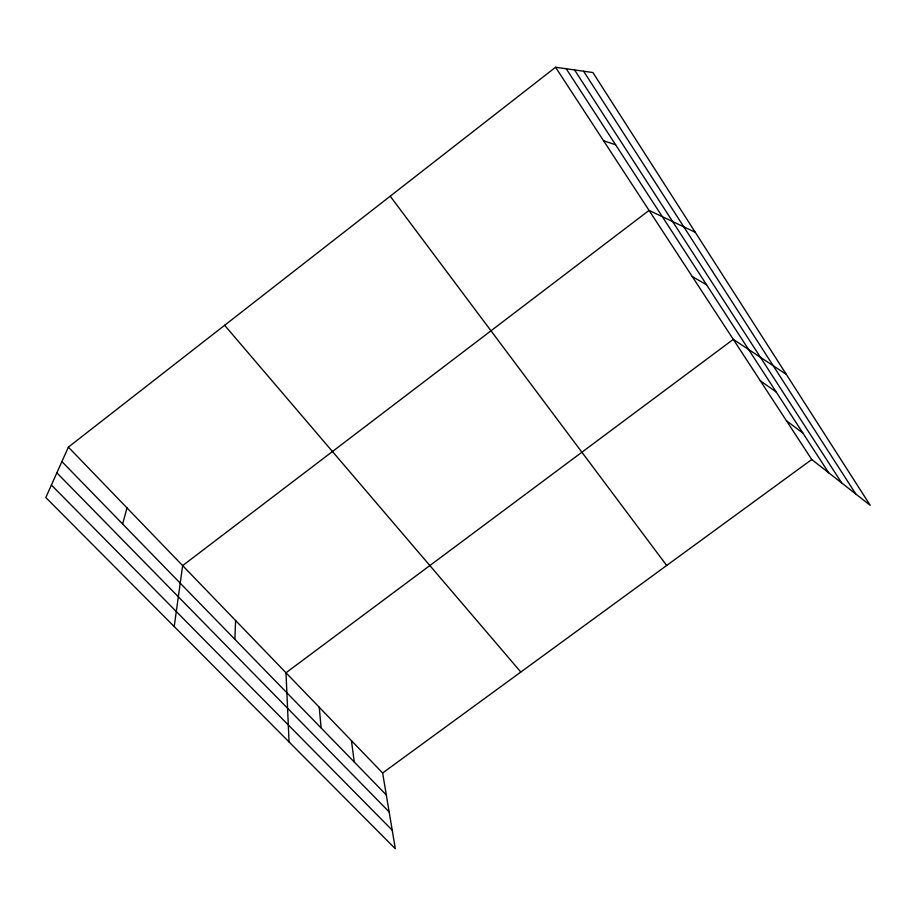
<?xml version="1.0" encoding="UTF-8"?>
<svg xmlns="http://www.w3.org/2000/svg" width="916" height="916" viewBox="0 0 916 916"><rect width="100%" height="100%" fill="white"/><g stroke="black" fill="none" stroke-linecap="round" stroke-linejoin="round"><path stroke-width="1.37" d="M234.897 639.357L235.584 620.51M174.212 626.567L182.639 565.619L649.066 210.417L695.255 232.275M122.629 523.998L126.981 507.899M68.379 447.123L45.8 497.525L395.323 848.743L382.636 772.99L68.379 447.123L555.565 67.257L592.904 72.536L870.2 505.3L811.759 459.511L555.565 67.257M382.636 772.99L811.759 459.511M603.575 140.755L615.621 144.785M692.256 276.54L706.591 284.83M786.317 374.392L733.292 339.378L285.998 672.779L289.055 741.96M760.326 380.758L776.207 391.991M786.466 420.788L802.885 433.062M51.399 485.033L392.22 830.194M56.861 472.828L389.163 811.931M61.899 461.584L386.323 794.973M224.638 325.295L520.826 672.046M390.216 196.184L666.688 565.493M566.237 68.769L828.671 472.759M574.561 69.937L841.735 482.995M583.606 71.219L855.842 494.056M351.446 740.655L354.263 762.032M319.249 707.267L321.127 727.98"/></g></svg>
